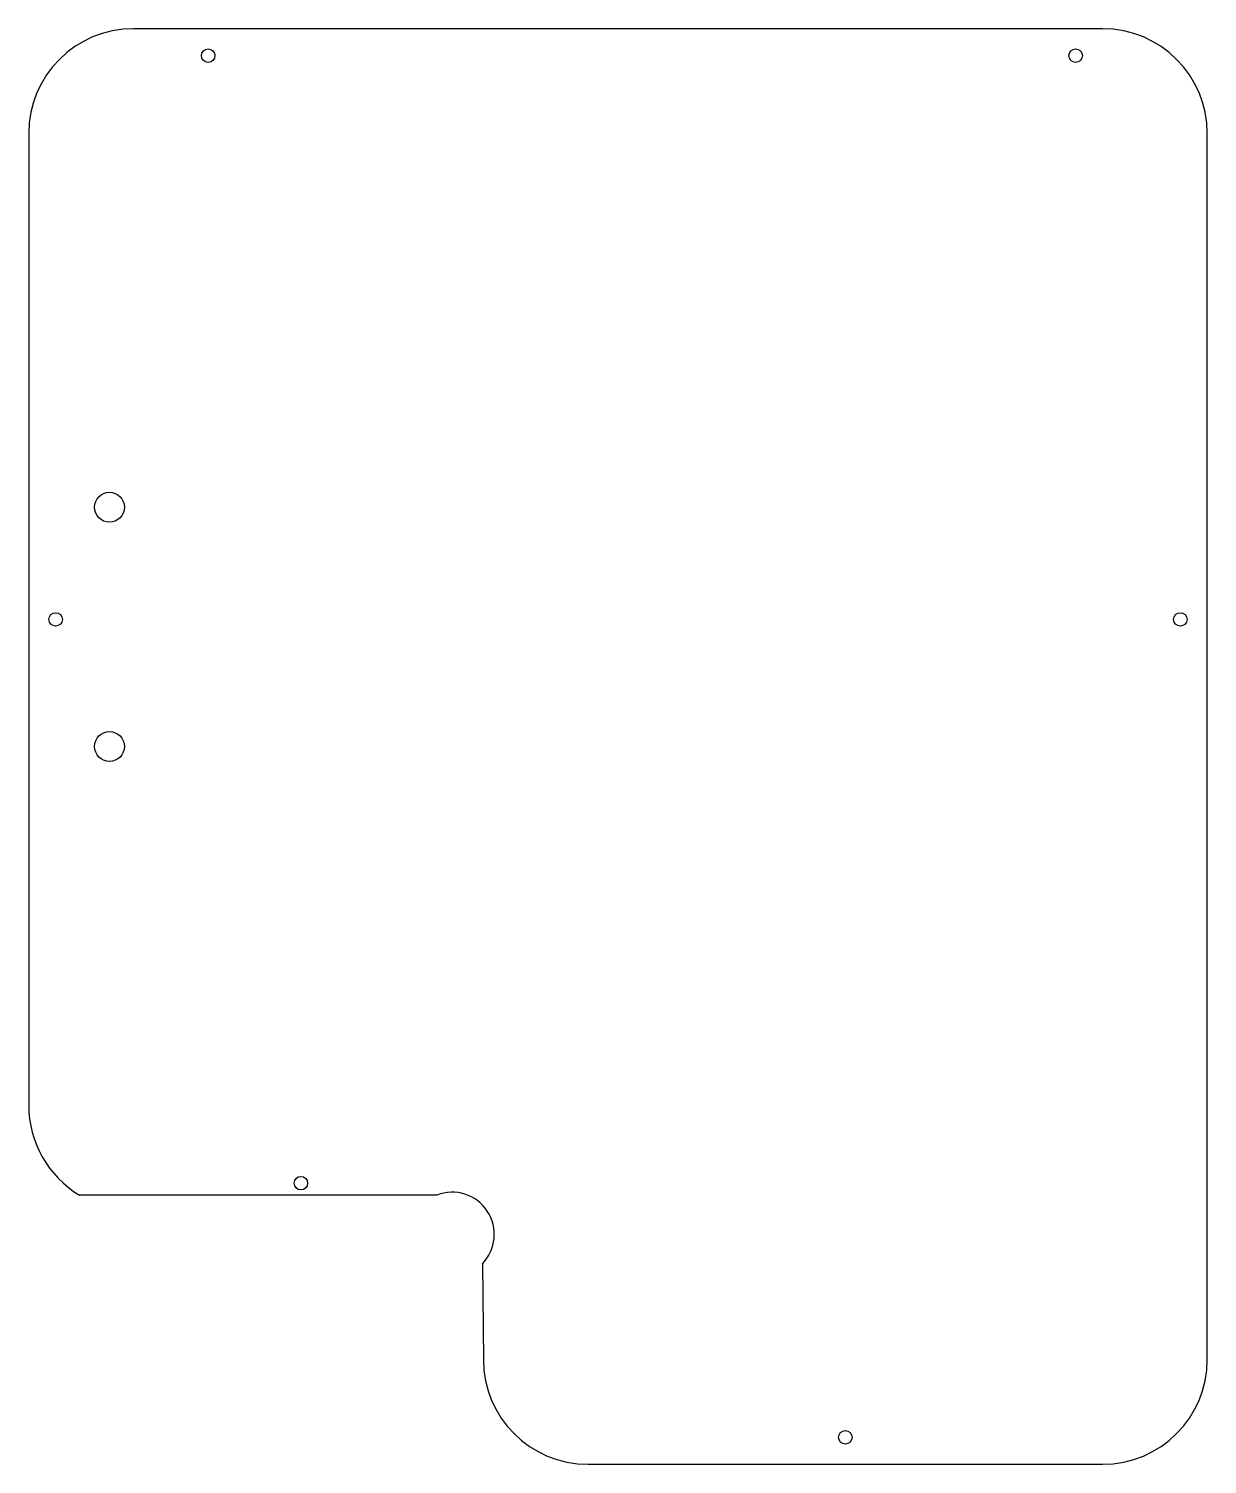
# Model space of a CAD drawing. Header units: millimetres. Extents: x -136 to 258, y -223 to 257.
import ezdxf

# ---------------------------------------------------------------- set-up
doc = ezdxf.new("R2010")
doc.units = ezdxf.units.MM

msp = doc.modelspace()

# ---------------------------------------------------------------- linework, layer by layer
at = {"color": 7, "linetype": 'Continuous'}
for p, q in [((223.4, 257.23), (-100.6, 257.23)), ((-135.6, 222.23), (-135.6, 117.23)), ((258.4, -187.77), (258.4, 222.23)), ((-135.6, 117.23), (-135.6, -2.77)), ((-135.6, -2.77), (-135.6, -102.77)), ((0.85, -132.75), (-118.66, -132.75)), ((16.05, -155.73), (16.4, -187.77)), ((51.4, -222.77), (223.4, -222.77))]:
    msp.add_line(p, q, dxfattribs=at)
for centre, radius in [((-75.6, 248.23), 2.25), ((214.4, 248.23), 2.25), ((-108.6, 97.23), 5), ((-126.6, 59.73), 2.25), ((249.4, 59.73), 2.25), ((-108.6, 17.23), 5), ((-44.6, -128.77), 2.25), ((137.4, -213.77), 2.25)]:
    msp.add_circle(centre, radius, dxfattribs=at)
for centre, radius, start, end in [((-100.6, 222.23), 35, 90, 180), ((223.4, 222.23), 35, 0, 90), ((-100.6, -102.77), 35, 180, 238.9283), ((5.94, -145.9), 14.1, 315.8002, 111.1558), ((51.4, -187.77), 35, 180, 270), ((223.4, -187.77), 35, 270, 0)]:
    msp.add_arc(centre, radius, start, end, dxfattribs=at)

doc.saveas('drawing.dxf')
